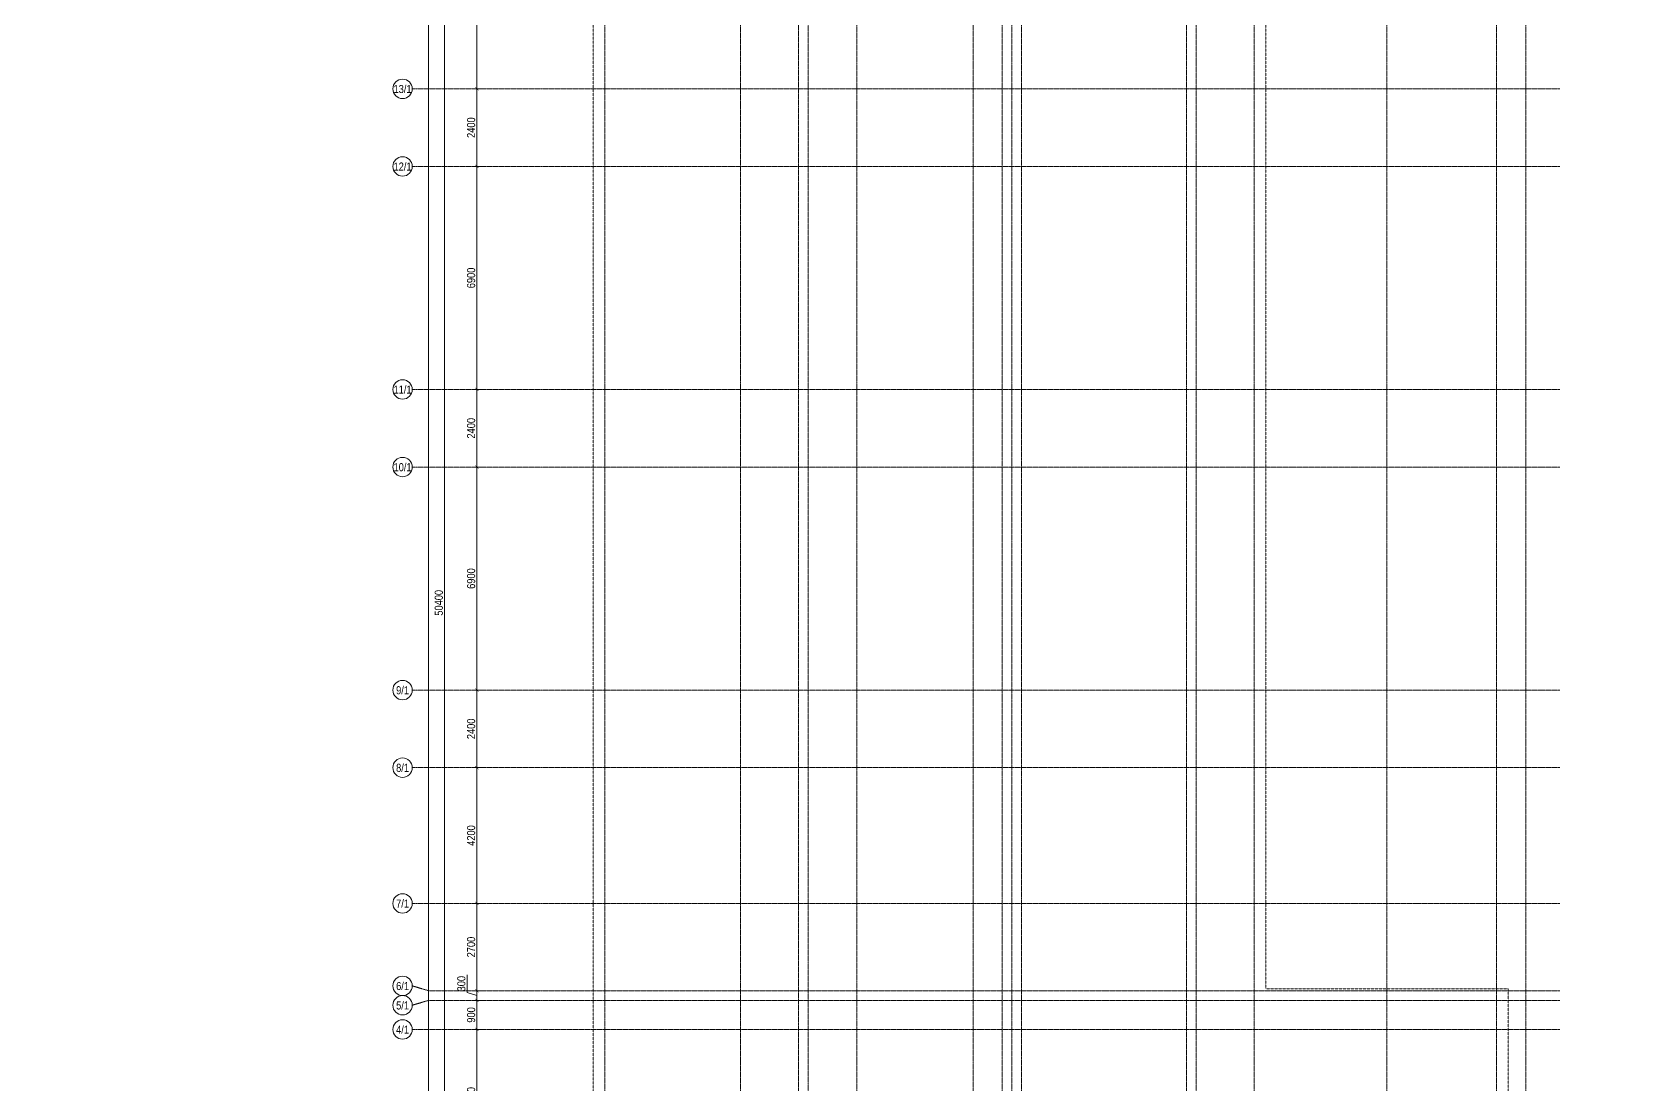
# Model space of a CAD drawing. Header units: millimetres. Extents: x -328335 to 1212475, y -208171 to 164144.
# Drawn here: x 177051 to 226322, y 23809 to 56363 of the extents above; entities that cross this region are included whole.
import ezdxf
from ezdxf import colors
from ezdxf.entities.mleader import LeaderData, LeaderLine
from ezdxf.enums import TextEntityAlignment as Align
from ezdxf.math import Vec2, Vec3

# ---------------------------------------------------------------- set-up
doc = ezdxf.new("R2010")
doc.units = ezdxf.units.MM
doc.header["$LTSCALE"] = 0.5
doc.linetypes.add('CENTER2', pattern=[28.575, 19.05, -3.175, 3.175, -3.175])
doc.linetypes.add('DASHED', pattern=[19.05, 12.7, -6.35])
doc.layers.get('Defpoints').update_dxf_attribs({"color": 140})
doc.layers.add('АР_Делит', color=120, linetype='Continuous', lineweight=0, plot=False)
doc.layers.add('АЦ_Выноски', color=7, linetype='Continuous', lineweight=5)
doc.layers.add('РД_Оси_размер', color=8, linetype='Continuous', lineweight=0)
doc.layers.add('РД_Оси_100', color=7, linetype='Continuous', lineweight=0, true_color=0x525252)
doc.styles.add('style1', font='ARIALN.TTF')
doc.styles.add('ккк', font='isocpeur.ttf', dxfattribs={"width": 0.85, "oblique": 15})
doc.dimstyles.new('Dim100_ареал', dxfattribs={"dimscale": 100, "dimtxt": 2.5, "dimasz": 1, "dimexe": 1, "dimexo": 1, "dimgap": 0.5, "dimtad": 1, "dimzin": 12, "dimdsep": 46, "dimtxsty": 'style1', "dimblk": 'ARCHTICK', "dimcen": 1, "dimdle": 1, "dimaunit": 1, "dimadec": 0, "dimazin": 3, "dimtfac": 1, "dimtmove": 1, "dimatfit": 3, "dimldrblk": 'OPEN30', "dimfxl": 2, "dimfxlon": 1, "dimtolj": 1, "dimtzin": 0, "dimlwd": 5, "dimlwe": 5, "dimarcsym": 0})

# ---------------------------------------------------------------- blocks, each defined once
blk = doc.blocks.new('A-iden')
at = {"linetype": 'Continuous', "lineweight": 5}
blk.add_circle((0, -4), 3, dxfattribs=at)
at = {"color": 0, "linetype": 'Continuous', "lineweight": 20, "style": 'ккк', "width": 0.85}
blk.add_attdef('ID', text='', height=4, dxfattribs=at).set_placement((0.31, -3.85), align=Align.MIDDLE_CENTER)
blk = doc.blocks.new('_ArchTick')
at = {"color": 0, "linetype": 'ByBlock', "const_width": 0.15}
blk.add_lwpolyline([(-0.5, -0.5), (0.5, 0.5)], dxfattribs=at)
blk = doc.blocks.new('*D289')
at = {"layer": 'Defpoints', "color": 0, "transparency": 16777216}
for p in [(-5455, 134700), (-2955, 134700), (-2955, 0)]:
    blk.add_point(p, dxfattribs=at)
at = {"layer": 'РД_Оси_размер', "color": 0, "lineweight": 5, "transparency": 16777216}
for p, q in [((-5255, 134700), (-5555, 134700)), ((-5455, -100), (-5455, 134800)), ((-5255, 0), (-5555, 0))]:
    blk.add_line(p, q, dxfattribs=at)
at = {"layer": 'РД_Оси_размер', "color": 0, "lineweight": 5, "transparency": 16777216, "xscale": 100, "yscale": 100, "zscale": 100}
for p, rotation in [((-5455, 134700), 90), ((-5455, 0), 270)]:
    blk.add_blockref('_ArchTick', p, dxfattribs=dict(at, rotation=rotation))
at = {"layer": 'РД_Оси_размер', "color": 0, "transparency": 16777216, "insert": (-5633, 67350), "char_height": 250, "attachment_point": 5, "rotation": 90, "style": 'style1'}
blk.add_mtext('\\A1;134700', dxfattribs=at)
blk = doc.blocks.new('_Open30')
at = {"color": 0, "linetype": 'ByBlock', "lineweight": -2}
for p, q in [((-1, 0.27), (0, 0)), ((0, 0), (-1, -0.27)), ((0, 0), (-1, 0))]:
    blk.add_line(p, q, dxfattribs=at)
blk = doc.blocks.new('*D290')
at = {"layer": 'Defpoints', "color": 0, "transparency": 16777216}
for p in [(-3955, 25500), (-2955, 25500), (-2955, 21300)]:
    blk.add_point(p, dxfattribs=at)
at = {"layer": 'РД_Оси_размер', "color": 0, "lineweight": 5, "transparency": 16777216}
for p, q in [((-3755, 25500), (-4055, 25500)), ((-3955, 21200), (-3955, 25600)), ((-3755, 21300), (-4055, 21300))]:
    blk.add_line(p, q, dxfattribs=at)
at = {"layer": 'РД_Оси_размер', "color": 0, "lineweight": 5, "transparency": 16777216, "xscale": 100, "yscale": 100, "zscale": 100}
for p, rotation in [((-3955, 25500), 90), ((-3955, 21300), 270)]:
    blk.add_blockref('_ArchTick', p, dxfattribs=dict(at, rotation=rotation))
at = {"layer": 'РД_Оси_размер', "color": 0, "transparency": 16777216, "insert": (-4133, 23400), "char_height": 250, "attachment_point": 5, "rotation": 90, "style": 'style1'}
blk.add_mtext('\\A1;4200', dxfattribs=at)
blk = doc.blocks.new('*D291')
at = {"layer": 'Defpoints', "color": 0, "transparency": 16777216}
for p in [(-3955, 26400), (-2955, 26400), (-2955, 25500)]:
    blk.add_point(p, dxfattribs=at)
at = {"layer": 'РД_Оси_размер', "color": 0, "lineweight": 5, "transparency": 16777216}
for p, q in [((-3755, 26400), (-4055, 26400)), ((-3955, 25400), (-3955, 26500)), ((-3755, 25500), (-4055, 25500))]:
    blk.add_line(p, q, dxfattribs=at)
at = {"layer": 'РД_Оси_размер', "color": 0, "lineweight": 5, "transparency": 16777216, "xscale": 100, "yscale": 100, "zscale": 100}
for p, rotation in [((-3955, 26400), 90), ((-3955, 25500), 270)]:
    blk.add_blockref('_ArchTick', p, dxfattribs=dict(at, rotation=rotation))
at = {"layer": 'РД_Оси_размер', "color": 0, "transparency": 16777216, "insert": (-4133, 25950), "char_height": 250, "attachment_point": 5, "rotation": 90, "style": 'style1'}
blk.add_mtext('\\A1;900', dxfattribs=at)
blk = doc.blocks.new('*D292')
at = {"layer": 'Defpoints', "color": 0, "transparency": 16777216}
for p in [(-3955, 26700), (-2955, 26700), (-2955, 26400)]:
    blk.add_point(p, dxfattribs=at)
at = {"layer": 'РД_Оси_размер', "color": 0, "lineweight": 5, "transparency": 16777216}
for p, q in [((-4258, 26641), (-4258, 27193)), ((-3955, 26550), (-4258, 26641)), ((-3755, 26700), (-4055, 26700)), ((-3955, 26300), (-3955, 26800)), ((-3755, 26400), (-4055, 26400))]:
    blk.add_line(p, q, dxfattribs=at)
at = {"layer": 'РД_Оси_размер', "color": 0, "lineweight": 5, "transparency": 16777216, "xscale": 100, "yscale": 100, "zscale": 100}
for p, rotation in [((-3955, 26700), 90), ((-3955, 26400), 270)]:
    blk.add_blockref('_ArchTick', p, dxfattribs=dict(at, rotation=rotation))
at = {"layer": 'РД_Оси_размер', "color": 0, "transparency": 16777216, "insert": (-4435, 26917), "char_height": 250, "attachment_point": 5, "rotation": 90, "style": 'style1'}
blk.add_mtext('\\A1;300', dxfattribs=at)
blk = doc.blocks.new('*D293')
at = {"layer": 'Defpoints', "color": 0, "transparency": 16777216}
for p in [(-3955, 29400), (-2955, 29400), (-2955, 26700)]:
    blk.add_point(p, dxfattribs=at)
at = {"layer": 'РД_Оси_размер', "color": 0, "lineweight": 5, "transparency": 16777216}
for p, q in [((-3755, 29400), (-4055, 29400)), ((-3955, 26600), (-3955, 29500)), ((-3755, 26700), (-4055, 26700))]:
    blk.add_line(p, q, dxfattribs=at)
at = {"layer": 'РД_Оси_размер', "color": 0, "lineweight": 5, "transparency": 16777216, "xscale": 100, "yscale": 100, "zscale": 100}
for p, rotation in [((-3955, 29400), 90), ((-3955, 26700), 270)]:
    blk.add_blockref('_ArchTick', p, dxfattribs=dict(at, rotation=rotation))
at = {"layer": 'РД_Оси_размер', "color": 0, "transparency": 16777216, "insert": (-4133, 28050), "char_height": 250, "attachment_point": 5, "rotation": 90, "style": 'style1'}
blk.add_mtext('\\A1;2700', dxfattribs=at)
blk = doc.blocks.new('*D294')
at = {"layer": 'Defpoints', "color": 0, "transparency": 16777216}
for p in [(-3955, 33600), (-2955, 33600), (-2955, 29400)]:
    blk.add_point(p, dxfattribs=at)
at = {"layer": 'РД_Оси_размер', "color": 0, "lineweight": 5, "transparency": 16777216}
for p, q in [((-3755, 33600), (-4055, 33600)), ((-3955, 29300), (-3955, 33700)), ((-3755, 29400), (-4055, 29400))]:
    blk.add_line(p, q, dxfattribs=at)
at = {"layer": 'РД_Оси_размер', "color": 0, "lineweight": 5, "transparency": 16777216, "xscale": 100, "yscale": 100, "zscale": 100}
for p, rotation in [((-3955, 33600), 90), ((-3955, 29400), 270)]:
    blk.add_blockref('_ArchTick', p, dxfattribs=dict(at, rotation=rotation))
at = {"layer": 'РД_Оси_размер', "color": 0, "transparency": 16777216, "insert": (-4133, 31500), "char_height": 250, "attachment_point": 5, "rotation": 90, "style": 'style1'}
blk.add_mtext('\\A1;4200', dxfattribs=at)
blk = doc.blocks.new('*D295')
at = {"layer": 'Defpoints', "color": 0, "transparency": 16777216}
for p in [(-3955, 36000), (-2955, 36000), (-2955, 33600)]:
    blk.add_point(p, dxfattribs=at)
at = {"layer": 'РД_Оси_размер', "color": 0, "lineweight": 5, "transparency": 16777216}
for p, q in [((-3755, 36000), (-4055, 36000)), ((-3955, 33500), (-3955, 36100)), ((-3755, 33600), (-4055, 33600))]:
    blk.add_line(p, q, dxfattribs=at)
at = {"layer": 'РД_Оси_размер', "color": 0, "lineweight": 5, "transparency": 16777216, "xscale": 100, "yscale": 100, "zscale": 100}
for p, rotation in [((-3955, 36000), 90), ((-3955, 33600), 270)]:
    blk.add_blockref('_ArchTick', p, dxfattribs=dict(at, rotation=rotation))
at = {"layer": 'РД_Оси_размер', "color": 0, "transparency": 16777216, "insert": (-4133, 34800), "char_height": 250, "attachment_point": 5, "rotation": 90, "style": 'style1'}
blk.add_mtext('\\A1;2400', dxfattribs=at)
blk = doc.blocks.new('*D296')
at = {"layer": 'Defpoints', "color": 0, "transparency": 16777216}
for p in [(-3955, 42900), (-2955, 42900), (-2955, 36000)]:
    blk.add_point(p, dxfattribs=at)
at = {"layer": 'РД_Оси_размер', "color": 0, "lineweight": 5, "transparency": 16777216}
for p, q in [((-3755, 42900), (-4055, 42900)), ((-3955, 35900), (-3955, 43000)), ((-3755, 36000), (-4055, 36000))]:
    blk.add_line(p, q, dxfattribs=at)
at = {"layer": 'РД_Оси_размер', "color": 0, "lineweight": 5, "transparency": 16777216, "xscale": 100, "yscale": 100, "zscale": 100}
for p, rotation in [((-3955, 42900), 90), ((-3955, 36000), 270)]:
    blk.add_blockref('_ArchTick', p, dxfattribs=dict(at, rotation=rotation))
at = {"layer": 'РД_Оси_размер', "color": 0, "transparency": 16777216, "insert": (-4133, 39450), "char_height": 250, "attachment_point": 5, "rotation": 90, "style": 'style1'}
blk.add_mtext('\\A1;6900', dxfattribs=at)
blk = doc.blocks.new('*D297')
at = {"layer": 'Defpoints', "color": 0, "transparency": 16777216}
for p in [(-3955, 45300), (-2955, 45300), (-2955, 42900)]:
    blk.add_point(p, dxfattribs=at)
at = {"layer": 'РД_Оси_размер', "color": 0, "lineweight": 5, "transparency": 16777216}
for p, q in [((-3955, 42800), (-3955, 45400)), ((-3755, 45300), (-4055, 45300)), ((-3755, 42900), (-4055, 42900))]:
    blk.add_line(p, q, dxfattribs=at)
at = {"layer": 'РД_Оси_размер', "color": 0, "lineweight": 5, "transparency": 16777216, "xscale": 100, "yscale": 100, "zscale": 100}
for p, rotation in [((-3955, 45300), 90), ((-3955, 42900), 270)]:
    blk.add_blockref('_ArchTick', p, dxfattribs=dict(at, rotation=rotation))
at = {"layer": 'РД_Оси_размер', "color": 0, "transparency": 16777216, "insert": (-4133, 44100), "char_height": 250, "attachment_point": 5, "rotation": 90, "style": 'style1'}
blk.add_mtext('\\A1;2400', dxfattribs=at)
blk = doc.blocks.new('*D298')
at = {"layer": 'Defpoints', "color": 0, "transparency": 16777216}
for p in [(-3955, 52200), (-2955, 52200), (-2955, 45300)]:
    blk.add_point(p, dxfattribs=at)
at = {"layer": 'РД_Оси_размер', "color": 0, "lineweight": 5, "transparency": 16777216}
for p, q in [((-3955, 45200), (-3955, 52300)), ((-3755, 52200), (-4055, 52200)), ((-3755, 45300), (-4055, 45300))]:
    blk.add_line(p, q, dxfattribs=at)
at = {"layer": 'РД_Оси_размер', "color": 0, "lineweight": 5, "transparency": 16777216, "xscale": 100, "yscale": 100, "zscale": 100}
for p, rotation in [((-3955, 52200), 90), ((-3955, 45300), 270)]:
    blk.add_blockref('_ArchTick', p, dxfattribs=dict(at, rotation=rotation))
at = {"layer": 'РД_Оси_размер', "color": 0, "transparency": 16777216, "insert": (-4133, 48750), "char_height": 250, "attachment_point": 5, "rotation": 90, "style": 'style1'}
blk.add_mtext('\\A1;6900', dxfattribs=at)
blk = doc.blocks.new('*D299')
at = {"layer": 'Defpoints', "color": 0, "transparency": 16777216}
for p in [(-3955, 54600), (-2955, 54600), (-2955, 52200)]:
    blk.add_point(p, dxfattribs=at)
at = {"layer": 'РД_Оси_размер', "color": 0, "lineweight": 5, "transparency": 16777216}
for p, q in [((-3955, 52100), (-3955, 54700)), ((-3755, 54600), (-4055, 54600)), ((-3755, 52200), (-4055, 52200))]:
    blk.add_line(p, q, dxfattribs=at)
at = {"layer": 'РД_Оси_размер', "color": 0, "lineweight": 5, "transparency": 16777216, "xscale": 100, "yscale": 100, "zscale": 100}
for p, rotation in [((-3955, 54600), 90), ((-3955, 52200), 270)]:
    blk.add_blockref('_ArchTick', p, dxfattribs=dict(at, rotation=rotation))
at = {"layer": 'РД_Оси_размер', "color": 0, "transparency": 16777216, "insert": (-4133, 53400), "char_height": 250, "attachment_point": 5, "rotation": 90, "style": 'style1'}
blk.add_mtext('\\A1;2400', dxfattribs=at)
blk = doc.blocks.new('*D300')
at = {"layer": 'Defpoints', "color": 0, "transparency": 16777216}
for p in [(-3955, 61200), (-2955, 61200), (-2955, 54600)]:
    blk.add_point(p, dxfattribs=at)
at = {"layer": 'РД_Оси_размер', "color": 0, "lineweight": 5, "transparency": 16777216}
for p, q in [((-3755, 61200), (-4055, 61200)), ((-3955, 54500), (-3955, 61300)), ((-3755, 54600), (-4055, 54600))]:
    blk.add_line(p, q, dxfattribs=at)
at = {"layer": 'РД_Оси_размер', "color": 0, "lineweight": 5, "transparency": 16777216, "xscale": 100, "yscale": 100, "zscale": 100}
for p, rotation in [((-3955, 61200), 90), ((-3955, 54600), 270)]:
    blk.add_blockref('_ArchTick', p, dxfattribs=dict(at, rotation=rotation))
at = {"layer": 'РД_Оси_размер', "color": 0, "transparency": 16777216, "insert": (-4133, 57900), "char_height": 250, "attachment_point": 5, "rotation": 90, "style": 'style1'}
blk.add_mtext('\\A1;6600', dxfattribs=at)
blk = doc.blocks.new('*D184')
at = {"layer": 'Defpoints', "color": 0, "transparency": 16777216}
for p in [(-4955, 63900), (-2955, 63900), (-2955, 13500)]:
    blk.add_point(p, dxfattribs=at)
at = {"layer": 'РД_Оси_размер', "color": 0, "lineweight": 5, "transparency": 16777216}
for p, q in [((-4755, 63900), (-5055, 63900)), ((-4955, 13400), (-4955, 64000)), ((-4755, 13500), (-5055, 13500))]:
    blk.add_line(p, q, dxfattribs=at)
at = {"layer": 'РД_Оси_размер', "color": 0, "lineweight": 5, "transparency": 16777216, "xscale": 100, "yscale": 100, "zscale": 100}
for p, rotation in [((-4955, 63900), 90), ((-4955, 13500), 270)]:
    blk.add_blockref('_ArchTick', p, dxfattribs=dict(at, rotation=rotation))
at = {"layer": 'РД_Оси_размер', "color": 0, "transparency": 16777216, "insert": (-5133, 38700), "char_height": 250, "attachment_point": 5, "rotation": 90, "style": 'style1'}
blk.add_mtext('\\A1;50400', dxfattribs=at)
blk = doc.blocks.new('_Dot')
at = {"color": 0, "linetype": 'ByBlock', "lineweight": -2}
blk.add_line((-0.5, 0), (-1, 0), dxfattribs=at)
at = {"color": 0, "linetype": 'ByBlock', "const_width": 0.5}
blk.add_lwpolyline([(-0.25, 0, 1), (0.25, 0, 1)], format="xyb", close=True, dxfattribs=at)
blk = doc.blocks.new('СОШ_2200_АР_ОСИ_М100_28.05.24')
at = {"layer": 'АР_Делит', "color": 5, "linetype": 'DASHED'}
blk.add_lwpolyline([(45245, 68320), (20455, 68320), (20455, 26755), (27955, 26755), (27955, 13145), (-355, 13145), (-355, 100855), (37145, 100855)], dxfattribs=at)
at = {"layer": 'РД_Оси_100', "color": 8, "linetype": 'CENTER2', "true_color": 0x808080}
for p, q in [((0, -6155), (0, 139938.679)), ((4200, -6155), (4200, 139938.679)), ((20100, -6155), (20100, 139938.679)), ((24200, -6155), (24200, 139938.679)), ((27600, -6155), (27600, 139938.679)), ((29555, 54600), (-5954.958, 54600)), ((29555, 52200), (-5954.958, 52200)), ((29555, 45300), (-5954.958, 45300)), ((29555, 42900), (-5954.958, 42900)), ((29555, 36000), (-5954.958, 36000)), ((29555, 33600), (-5954.958, 33600)), ((29555, 29400), (-5954.958, 29400))]:
    blk.add_line(p, q, dxfattribs=at)
for points in [[(5849.555, 139938.679), (6000, 139538.679), (6000, -6194.559)], [(6300, -6195.83), (6300, 139538.679), (6450, 139938.679)], [(7800, -6155), (7800, 139938.679)], [(11400, 139938.679), (11400, -6155)], [(12000.12, -6155), (12300, -5755), (12300, 139538.679), (12000, 139938.679)], [(12600, -6155), (12600, 139938.679)], [(13200, -6155), (12900, -5755), (12900, 139538.679), (13220.167, 139939.357)], [(17850, 139938.679), (18000, 139538.679), (18000, -6194.092)], [(18300, -6196.31), (18300, 139538.679), (18450, 139938.679)], [(28500, -6155), (28500, 139938.679)], [(29555, 26700), (-5454.958, 26700), (-5954.958, 26850)], [(29555, 26400), (-5454.958, 26400), (-5954.958, 26250)], [(29555, 25500), (-5954.958, 25500)]]:
    blk.add_lwpolyline(points, dxfattribs=at)
at = {"layer": 'РД_Оси_100', "color": 0}
ref = blk.add_blockref('A-iden', (-6254.958, 55000), dxfattribs=dict(at, xscale=100, yscale=100, zscale=100))
ref.add_attrib('ID', '13/1', dxfattribs={"layer": '0', "linetype": 'Continuous', "height": 250, "style": 'style1'}).set_placement((-6254.958, 54600), align=Align.MIDDLE)
ref = blk.add_blockref('A-iden', (-6254.958, 52600), dxfattribs=dict(at, xscale=100, yscale=100, zscale=100))
ref.add_attrib('ID', '12/1', dxfattribs={"layer": '0', "linetype": 'Continuous', "height": 250, "style": 'style1'}).set_placement((-6254.958, 52200), align=Align.MIDDLE)
ref = blk.add_blockref('A-iden', (-6254.958, 45700), dxfattribs=dict(at, xscale=100, yscale=100, zscale=100))
ref.add_attrib('ID', '11/1', dxfattribs={"layer": '0', "linetype": 'Continuous', "height": 250, "style": 'style1'}).set_placement((-6254.958, 45300), align=Align.MIDDLE)
ref = blk.add_blockref('A-iden', (-6254.958, 43300), dxfattribs=dict(at, xscale=100, yscale=100, zscale=100))
ref.add_attrib('ID', '10/1', dxfattribs={"layer": '0', "linetype": 'Continuous', "height": 250, "style": 'style1'}).set_placement((-6254.958, 42900), align=Align.MIDDLE)
ref = blk.add_blockref('A-iden', (-6254.958, 36400), dxfattribs=dict(at, xscale=100, yscale=100, zscale=100))
ref.add_attrib('ID', '9/1', dxfattribs={"layer": '0', "linetype": 'Continuous', "height": 250, "style": 'style1'}).set_placement((-6254.958, 36000), align=Align.MIDDLE)
ref = blk.add_blockref('A-iden', (-6254.958, 34000), dxfattribs=dict(at, xscale=100, yscale=100, zscale=100))
ref.add_attrib('ID', '8/1', dxfattribs={"layer": '0', "linetype": 'Continuous', "height": 250, "style": 'style1'}).set_placement((-6254.958, 33600), align=Align.MIDDLE)
ref = blk.add_blockref('A-iden', (-6254.958, 29800), dxfattribs=dict(at, xscale=100, yscale=100, zscale=100))
ref.add_attrib('ID', '7/1', dxfattribs={"layer": '0', "linetype": 'Continuous', "height": 250, "style": 'style1'}).set_placement((-6254.958, 29400), align=Align.MIDDLE)
ref = blk.add_blockref('A-iden', (-6254.958, 27250), dxfattribs=dict(at, xscale=100, yscale=100, zscale=100))
ref.add_attrib('ID', '6/1', dxfattribs={"layer": '0', "linetype": 'Continuous', "height": 250, "style": 'style1'}).set_placement((-6254.958, 26850), align=Align.MIDDLE)
ref = blk.add_blockref('A-iden', (-6254.957, 26650), dxfattribs=dict(at, xscale=100, yscale=100, zscale=100))
ref.add_attrib('ID', '5/1', dxfattribs={"layer": '0', "linetype": 'Continuous', "height": 250, "style": 'style1'}).set_placement((-6254.957, 26250), align=Align.MIDDLE)
ref = blk.add_blockref('A-iden', (-6254.958, 25900), dxfattribs=dict(at, xscale=100, yscale=100, zscale=100))
ref.add_attrib('ID', '4/1', dxfattribs={"layer": '0', "linetype": 'Continuous', "height": 250, "style": 'style1'}).set_placement((-6254.958, 25500), align=Align.MIDDLE)
at = {"layer": 'РД_Оси_размер'}
for base, p1, p2, picture, middle in [((-5454.958, 134700), (-2954.958, 0), (-2954.958, 134700), '*D289', (-5632.601, 67350)), ((-4954.958, 63900), (-2954.958, 13500), (-2954.958, 63900), '*D184', (-5132.601, 38700)), ((-3954.958, 61200), (-2954.958, 54600), (-2954.958, 61200), '*D300', (-4132.601, 57900)), ((-3954.958, 54600), (-2954.958, 52200), (-2954.958, 54600), '*D299', (-4132.601, 53400)), ((-3954.958, 52200), (-2954.958, 45300), (-2954.958, 52200), '*D298', (-4132.601, 48750)), ((-3954.958, 45300), (-2954.958, 42900), (-2954.958, 45300), '*D297', (-4132.601, 44100)), ((-3954.958, 42900), (-2954.958, 36000), (-2954.958, 42900), '*D296', (-4132.601, 39450)), ((-3954.958, 36000), (-2954.958, 33600), (-2954.958, 36000), '*D295', (-4132.601, 34800)), ((-3954.958, 33600), (-2954.958, 29400), (-2954.958, 33600), '*D294', (-4132.601, 31500)), ((-3954.958, 29400), (-2954.958, 26700), (-2954.958, 29400), '*D293', (-4132.601, 28050)), ((-3954.958, 26700), (-2954.958, 26400), (-2954.958, 26700), '*D292', (-4435.244, 26690.793)), ((-3954.958, 26400), (-2954.958, 25500), (-2954.958, 26400), '*D291', (-4132.601, 25950)), ((-3954.958, 25500), (-2954.958, 21300), (-2954.958, 25500), '*D290', (-4132.601, 23400))]:
    dim = blk.add_linear_dim(base=base, p1=p1, p2=p2, angle=90, dimstyle='Dim100_ареал', dxfattribs=at)
    dim.commit()
    dim.dimension.update_dxf_attribs({"geometry": picture, "text_midpoint": middle})

msp = doc.modelspace()

# ---------------------------------------------------------------- block references
at = {"layer": 'РД_Оси_100'}
msp.add_blockref('СОШ_2200_АР_ОСИ_М100_28.05.24', (194776.726, 0), dxfattribs=at)

# ---------------------------------------------------------------- leaders
at = {"layer": 'АЦ_Выноски', "transparency": 33554653}
ml = msp.add_multileader_mtext('Standard', dxfattribs=at)
ml.set_content('Аккустические подвесные \\Pпанели из минерального \\Pстекловолокна. %%C800, %%C1200мм.\\P\\pxa0.66667;Акцентный цвет: \\P{\\C240;\\c2367469;NSC S 0570-Y20R\\PПривязку см. раздел АИ}', color=256, style='style1')
ml.set_leader_properties(color=256)
ml.set_arrow_properties(name='DOT')
ml.build(insert=Vec2(0, 0))
ml.multileader.update_dxf_attribs({"has_dogleg": 0, "text_left_attachment_type": 6, "text_right_attachment_type": 6, "arrow_head_size": 200, "scale": 100})
ctx = ml.context
ctx.base_point, ctx.scale, ctx.char_height, ctx.arrow_head_size, ctx.landing_gap_size, ctx.plane_origin, ctx.plane_x_axis, ctx.plane_y_axis = Vec3(666.307, 29558.072), 100, 300, 200, 50, Vec3(7321.735, 10369.085), Vec3(1, 0.00000001), Vec3(-0.00000001, 1)
ctx.left_attachment, ctx.right_attachment = 6, 6
notes = []
notes.append((ctx, [(0, (1, 1, 0), (6705.189, 29558.072), (-1, -0.00000001), 800, [(1, [(7512.117, 24540.132), (5801.513, 25881.894)], 0, [])])]))
ctx.mtext.insert, ctx.mtext.text_direction, ctx.mtext.rotation, ctx.mtext.width, ctx.mtext.line_spacing_factor, ctx.mtext.flow_direction = Vec3(716.307, 29946.272), Vec3(1, 0.00000001), 0.00000001, 11047.033, 0.8, 5
for ctx, leaders in notes:
    for number, flags, end, landing, length, lines in leaders:
        leader = LeaderData()
        leader.index, (leader.has_last_leader_line, leader.has_dogleg_vector, leader.attachment_direction) = number, flags
        leader.last_leader_point, leader.dogleg_vector, leader.dogleg_length = Vec3(end), Vec3(landing), length
        for number, points, colour, breaks in lines:
            line = LeaderLine()
            line.index, line.vertices, line.color, line.breaks = number, Vec3.list(points), colors.encode_raw_color(colour), breaks
            leader.lines.append(line)
        ctx.leaders.append(leader)

doc.saveas('drawing.dxf')
